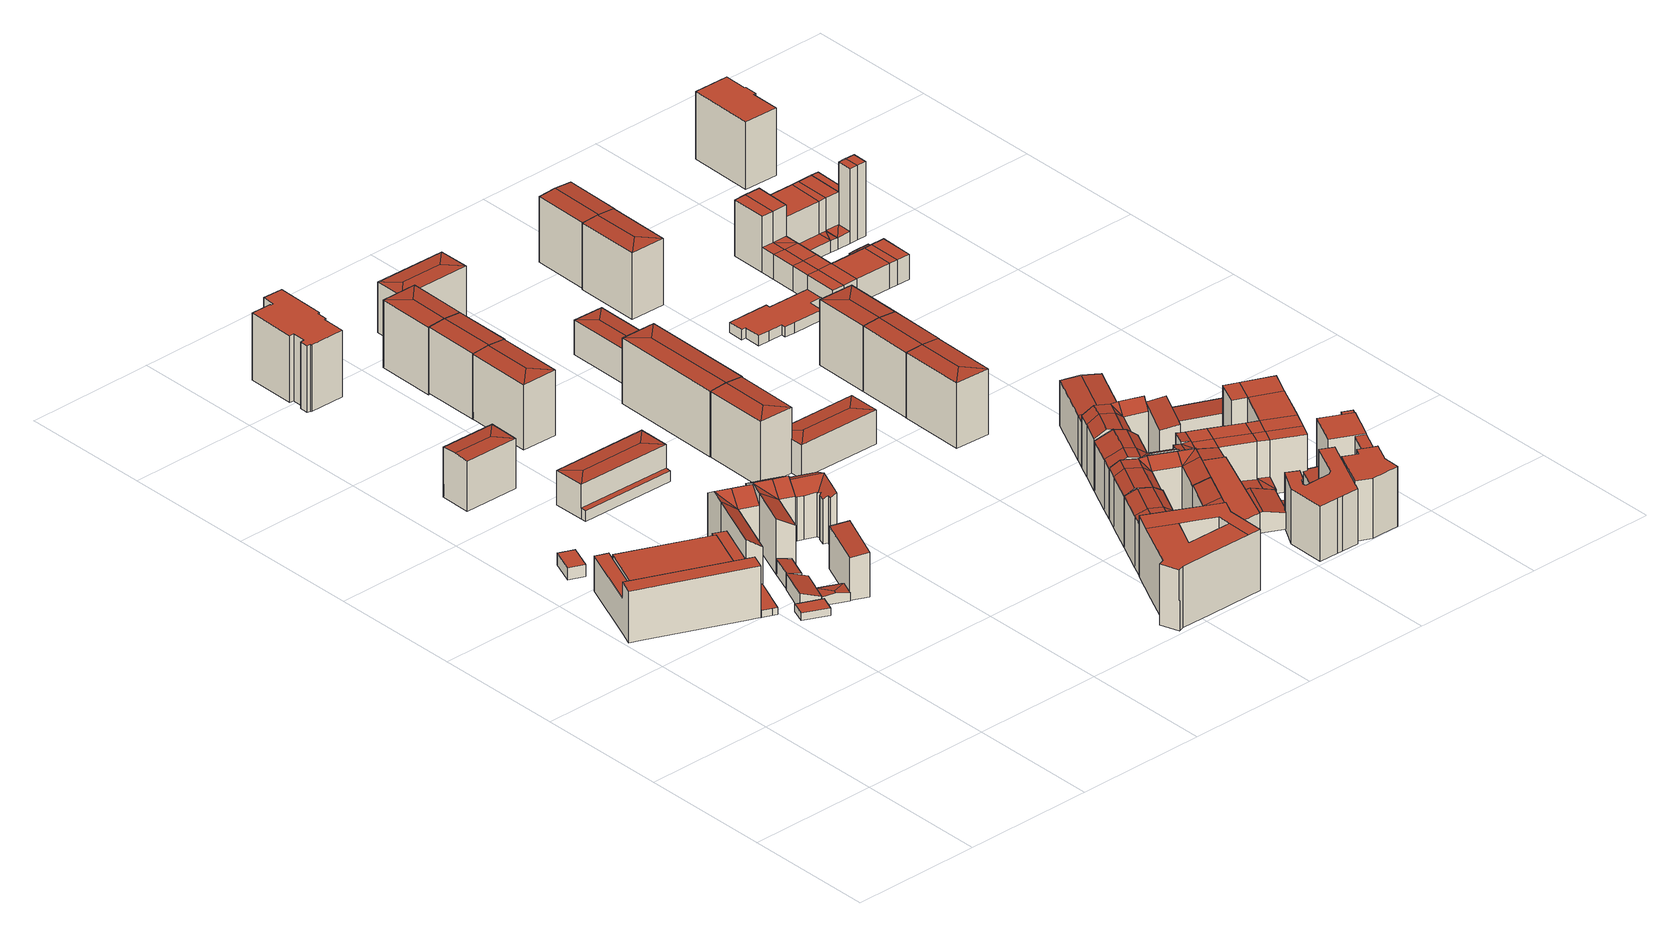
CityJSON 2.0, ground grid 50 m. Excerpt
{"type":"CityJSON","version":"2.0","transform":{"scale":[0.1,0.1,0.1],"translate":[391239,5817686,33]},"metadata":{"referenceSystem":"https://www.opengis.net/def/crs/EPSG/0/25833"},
"CityObjects":{
"building1":{"type":"Building","attributes":{"function":"1744","measuredHeight":4.84},"address":[{"locality":"Berlin","thoroughfareNumber":"13","thoroughfareName":"Neuenburger Str."}],"geometry":[{"type":"MultiSurface","lod":"2","boundaries":[[[0,1,2,3]],[[1,4,5,2]],[[6,0,3,7]],[[4,6,7,5]],[[4,1,0,6]],[[5,7,3,2]]],"semantics":{"surfaces":[{"type":"WallSurface"},{"type":"RoofSurface"},{"type":"GroundSurface"}],"values":[0,0,0,0,1,2]}}]},
"building2":{"type":"Building","attributes":{"function":"1119","roofType":"1000","measuredHeight":20},"address":[{"locality":"Berlin","thoroughfareNumber":"15","thoroughfareName":"Neuenburger Str."}],"geometry":[{"type":"MultiSurface","lod":"2","boundaries":[[[8,9,10,11,12]],[[13,14,15,16,17]],[[18,19,20,21]],[[22,23,24,25]],[[26,27,28,29,30,31,32,33,34,35,36,37]],[[28,17,16,29]],[[8,20,19,9]],[[22,25,38,13,17,28,27,26,39,40]],[[32,12,11,33]],[[29,16,15,30]],[[31,8,12,32]],[[14,13,38,25,24,41,10,9,19,18]],[[24,23,42,43,35,34,33,11,10,41]],[[23,22,40,39,26,37,36,35,43,42]],[[14,18,21,15]],[[30,15,21,20,8,31]]],"semantics":{"surfaces":[{"type":"RoofSurface"},{"type":"GroundSurface"},{"type":"WallSurface"}],"values":[0,0,0,0,1,2,2,2,2,2,2,2,2,2,2,2]}}]},
"building3":{"type":"Building","attributes":{"function":"1721","roofType":"1000","measuredHeight":3.17},"address":[{"locality":"Berlin","thoroughfareNumber":"16","thoroughfareName":"Neuenburger Str."}],"geometry":[{"type":"MultiSurface","lod":"2","boundaries":[[[44,45,46,47]],[[48,49,50,51]],[[52,53,54,55]],[[47,46,49,48]],[[51,50,53,52]],[[55,54,56,57]],[[57,56,45,44]],[[56,54,53,50,49,46,45]],[[48,51,52,55,57,44,47]]],"semantics":{"surfaces":[{"type":"WallSurface"},{"type":"GroundSurface"},{"type":"RoofSurface"}],"values":[0,0,0,0,0,0,0,1,2]}}]},
"building4":{"type":"Building","attributes":{"function":"2364","roofType":"1000","measuredHeight":3.21},"address":[{"locality":"Berlin","thoroughfareNumber":"97","thoroughfareName":"Gitschiner Str."}],"geometry":[{"type":"MultiSurface","lod":"2","boundaries":[[[58,59,60,61]],[[61,60,62,63]],[[63,62,64,65]],[[65,64,66,67]],[[67,66,68,69]],[[69,68,59,58]],[[65,67,69,58,61,63]],[[59,68,66,64,62,60]]],"semantics":{"surfaces":[{"type":"WallSurface"},{"type":"RoofSurface"},{"type":"GroundSurface"}],"values":[0,0,0,0,0,0,1,2]}}]},
"building5":{"type":"Building","attributes":{"function":"1721","measuredHeight":6.6},"address":[{"locality":"Berlin","thoroughfareNumber":"17","thoroughfareName":"Neuenburger Str."}],"geometry":[{"type":"MultiSurface","lod":"2","boundaries":[[[70,71,68,72]],[[73,74,75,76]],[[74,73,70,72]],[[75,74,72,68]],[[73,76,71,70]],[[76,75,68,71]]],"semantics":{"surfaces":[{"type":"GroundSurface"},{"type":"RoofSurface"},{"type":"WallSurface"}],"values":[0,1,2,2,2,2]}}]},
"building6":{"type":"Building","attributes":{"function":"2121","measuredHeight":19.98},"address":[{"locality":"Berlin","thoroughfareNumber":"171","thoroughfareName":"Alte Jakobstr."}],"geometry":[{"type":"MultiSurface","lod":"2","boundaries":[[[77,78,79,80]],[[81,77,80,82]],[[78,83,84,79]],[[83,85,81,82,84]],[[84,82,80,79]],[[86,78,77]],[[85,86,77,81]],[[83,78,86,85]]],"semantics":{"surfaces":[{"type":"WallSurface"},{"type":"GroundSurface"},{"type":"RoofSurface"}],"values":[0,0,0,0,1,2,2,2]}}]},
"building7":{"type":"Building","attributes":{"function":"2365","measuredHeight":4.25},"address":[{"locality":"Berlin","thoroughfareNumber":"17","thoroughfareName":"Neuenburger Str."}],"geometry":[{"type":"MultiSurface","lod":"2","boundaries":[[[87,88,89,90,91]],[[92,87,91,93]],[[89,94,95,90]],[[94,92,93,95]],[[87,92,96,88]],[[96,92,94]],[[88,96,94,89]],[[91,90,95,93]]],"semantics":{"surfaces":[{"type":"WallSurface"},{"type":"RoofSurface"},{"type":"GroundSurface"}],"values":[0,0,0,0,1,1,1,2]}}]},
"building8":{"type":"Building","attributes":{"function":"1411","measuredHeight":6.54},"address":[{"locality":"Berlin","thoroughfareNumber":"17","thoroughfareName":"Neuenburger Str."}],"geometry":[{"type":"MultiSurface","lod":"2","boundaries":[[[97,98,99,100]],[[101,102,97,100]],[[102,103,98,97]],[[103,104,99,98]],[[104,101,100,99]],[[102,101,104,103]]],"semantics":{"surfaces":[{"type":"GroundSurface"},{"type":"WallSurface"},{"type":"RoofSurface"}],"values":[0,1,1,1,1,2]}}]},
"building9":{"type":"Building","attributes":{"function":"2121","measuredHeight":21.69},"address":[{"locality":"Berlin","thoroughfareNumber":"16","thoroughfareName":"Neuenburger Str."}],"geometry":[{"type":"MultiSurface","lod":"2","boundaries":[[[105,106,107,108]],[[109,110,105]],[[105,110,111,112]],[[113,109,108,114]],[[108,109,105]],[[108,107,115,114]],[[115,107,106,116,117]],[[106,105,118,116]],[[110,109,113,119,120]],[[113,114,121,119]],[[111,110,120,53]],[[105,112,122,118]],[[112,111,53,122]],[[114,115,117,121]],[[121,118,120,119]],[[118,122,53,120]],[[118,121,117,116]]],"semantics":{"surfaces":[{"type":"RoofSurface"},{"type":"WallSurface"},{"type":"GroundSurface"}],"values":[0,0,0,0,0,0,1,1,1,1,1,1,1,1,2,2,2]}}]},
"building10":{"type":"Building","attributes":{"function":"1711","measuredHeight":17.54},"address":[{"locality":"Berlin","thoroughfareNumber":"17","thoroughfareName":"Neuenburger Str."}],"geometry":[{"type":"MultiSurface","lod":"2","boundaries":[[[123,124,125,126]],[[127,128,124,123]],[[129,130,126,125]],[[130,127,123,126]],[[128,129,125,124]],[[127,130,129,128]]],"semantics":{"surfaces":[{"type":"GroundSurface"},{"type":"WallSurface"},{"type":"RoofSurface"}],"values":[0,1,1,1,1,2]}}]},
"building11":{"type":"Building","attributes":{"function":"2121","measuredHeight":21.95},"address":[{"locality":"Berlin","thoroughfareNumber":"17","thoroughfareName":"Neuenburger Str."}],"geometry":[{"type":"MultiSurface","lod":"2","boundaries":[[[131,132,133,134]],[[135,136,100,137]],[[132,138,139,133]],[[140,135,137,141]],[[138,142,143,144,139]],[[145,146,131,134,147]],[[136,145,147,100]],[[143,140,141,144]],[[141,137,100,147]],[[141,133,139,144]],[[133,141,147,134]],[[148,146,140]],[[146,145,140]],[[148,142,138,132]],[[131,146,148,132]],[[140,145,136,135]],[[140,143,142,148]]],"semantics":{"surfaces":[{"type":"WallSurface"},{"type":"GroundSurface"},{"type":"RoofSurface"}],"values":[0,0,0,0,0,0,0,0,1,1,1,2,2,2,2,2,2]}}]},
"building12":{"type":"Building","attributes":{"function":"2121","measuredHeight":13.98},"address":[{"locality":"Berlin","thoroughfareNumber":"23","thoroughfareName":"Neuenburger Str."},{"locality":"Berlin","thoroughfareNumber":"23A","thoroughfareName":"Neuenburger Str."}],"geometry":[{"type":"MultiSurface","lod":"2","boundaries":[[[149,150,151,152]],[[153,154,155,156]],[[157,149,158,159]],[[150,160,161,162]],[[154,151,162,155]],[[152,153,156,158]],[[160,157,159,161]],[[162,161,159,158]],[[156,155,162,158]],[[163,160,150]],[[163,164,157,160]],[[150,149,164,163]],[[153,152,151,154]],[[149,157,164]]],"semantics":{"surfaces":[{"type":"WallSurface"},{"type":"GroundSurface"},{"type":"RoofSurface"}],"values":[0,0,0,0,0,0,0,1,1,2,2,2,2,2]}}]},
"building13":{"type":"Building","attributes":{"function":"2121","roofType":"1000","measuredHeight":25.69},"address":[{"locality":"Berlin","thoroughfareNumber":"23","thoroughfareName":"Franz-Künstler-Str."}],"geometry":[{"type":"MultiSurface","lod":"2","boundaries":[[[165,166,167,168,169,170,171,172,173,174,175,176,177,178,179,180,181,182]],[[183,184,185,186,187,188,189,190,191,192,193,194,195,196,197,198,199,200]],[[187,176,175,188]],[[190,173,172,191]],[[195,168,167,196]],[[193,170,169,194]],[[198,165,182,199]],[[197,166,165,198]],[[184,179,178,185]],[[188,175,174,189]],[[200,181,180,183]],[[199,182,181,200]],[[194,169,168,195]],[[186,177,176,187]],[[185,178,177,186]],[[183,180,179,184]],[[196,167,166,197]],[[189,174,173,190]],[[192,171,170,193]],[[191,172,171,192]]],"semantics":{"surfaces":[{"type":"GroundSurface"},{"type":"RoofSurface"},{"type":"WallSurface"}],"values":[0,1,2,2,2,2,2,2,2,2,2,2,2,2,2,2,2,2,2,2]}}]},
"building14":{"type":"Building","attributes":{"roofType":"3100","measuredHeight":20.19},"address":[{"country":"Germany","locality":"Berlin"}],"geometry":[{"type":"Solid","lod":"2","boundaries":[[[[201,202,203,204]],[[205,206,207,208,209,210,211,212,213,214]],[[215,216,217,218,219,220,221,222,223,224,225,226,204,203,227,228,229,230,231,232,233,234]],[[214,213,220,219]],[[201,235,236,209,208,237,238,239,240,202]],[[216,215,234,233,241,237,208,207,206,217]],[[242,243,230,229]],[[202,240,227,203]],[[237,241,244,245,243,242,239,238]],[[212,211,222,221]],[[223,222,211,210,209,236,225,224]],[[213,212,221,220]],[[244,241,233,232,231,230,243,245]],[[239,242,229,228,227,240]],[[205,214,219,218]],[[206,205,218,217]],[[225,236,235,201,204,226]]]],"semantics":{"surfaces":[{"type":"WallSurface"},{"type":"RoofSurface"},{"type":"GroundSurface"}],"values":[[0,1,2,0,1,0,0,0,1,0,0,0,0,0,0,0,0]]}}]},
"building15":{"type":"Building","attributes":{"function":"2121","measuredHeight":26.25},"address":[{"locality":"Berlin","thoroughfareNumber":"21","thoroughfareName":"Franz-Künstler-Str."}],"geometry":[{"type":"MultiSurface","lod":"2","boundaries":[[[246,247,248,249]],[[249,248,250,251]],[[248,247,250]],[[252,253,254,255]],[[246,249,251,253,252]],[[247,246,252,255]],[[250,247,255,254]],[[251,250,254,253]]],"semantics":{"surfaces":[{"type":"RoofSurface"},{"type":"GroundSurface"},{"type":"WallSurface"}],"values":[0,0,0,1,2,2,2,2]}}]},
"building16":{"type":"Building","attributes":{"function":"2121","measuredHeight":27.07},"address":[{"locality":"Berlin","thoroughfareNumber":"19","thoroughfareName":"Franz-Künstler-Str."}],"geometry":[{"type":"MultiSurface","lod":"2","boundaries":[[[256,257,258,259,260]],[[261,256,260,262]],[[263,264,261,262,265]],[[258,263,265,259]],[[265,262,260,259]],[[263,258,257,264]],[[264,257,256,261]]],"semantics":{"surfaces":[{"type":"WallSurface"},{"type":"GroundSurface"},{"type":"RoofSurface"}],"values":[0,0,0,0,1,2,2]}}]},
"building17":{"type":"Building","attributes":{"function":"2121","measuredHeight":27.33},"address":[{"locality":"Berlin","thoroughfareNumber":"17","thoroughfareName":"Franz-Künstler-Str."}],"geometry":[{"type":"MultiSurface","lod":"2","boundaries":[[[266,267,268,269]],[[270,271,272,273]],[[261,274,271,270]],[[271,274,272]],[[272,274,269,268]],[[273,272,268,267]],[[261,270,273,267,266]],[[274,261,266,269]]],"semantics":{"surfaces":[{"type":"GroundSurface"},{"type":"RoofSurface"},{"type":"WallSurface"}],"values":[0,1,1,1,2,2,2,2]}}]},
"building18":{"type":"Building","attributes":{"function":"2121","measuredHeight":25.86},"address":[{"locality":"Berlin","thoroughfareNumber":"22","thoroughfareName":"Neuenburger Str."}],"geometry":[{"type":"MultiSurface","lod":"2","boundaries":[[[275,276,277,278]],[[277,276,279]],[[278,277,279,280]],[[276,275,281,282]],[[275,278,280,283,281]],[[279,276,282,284]],[[280,279,284,283]],[[281,283,284,282]]],"semantics":{"surfaces":[{"type":"RoofSurface"},{"type":"WallSurface"},{"type":"GroundSurface"}],"values":[0,0,0,1,1,1,1,2]}}]},
"building19":{"type":"Building","attributes":{"function":"1231","roofType":"1000","measuredHeight":23.68},"address":[{"locality":"Berlin","thoroughfareNumber":"96","thoroughfareName":"Gitschiner Str."},{"locality":"Berlin","thoroughfareNumber":"95","thoroughfareName":"Gitschiner Str."},{"locality":"Berlin","thoroughfareNumber":"1","thoroughfareName":"Alexandrinenstr."}],"geometry":[{"type":"MultiSurface","lod":"2","boundaries":[[[285,286,287,288,289,290,291,292,293,294,295,296,297]],[[285,298,299,295,294,300,301,302,303,304,305,306,286]],[[307,308,309,310,311,312,313,314,315,316,317,318,319,320,321,322,323,324,325]],[[307,326,322,321,327,328,329,330,331,311,310,309,308]],[[322,285,297,323]],[[302,301,300,294,293,313,312,311,331]],[[316,290,289,317]],[[329,304,303,330]],[[297,296,295,325,324,323]],[[316,315,314,313,293,292,291,290]],[[289,288,287,320,319,318,317]],[[325,295,299,307]],[[330,303,302,331]],[[328,327,321,320,287,286,306,305]],[[328,305,304,329]],[[299,298,285,322,326,307]]],"semantics":{"surfaces":[{"type":"RoofSurface"},{"type":"GroundSurface"},{"type":"WallSurface"}],"values":[0,0,1,1,2,2,2,2,2,2,2,2,2,2,2,2]}}]},
"building20":{"type":"Building","attributes":{"function":"2121","measuredHeight":26.27},"address":[{"locality":"Berlin","thoroughfareNumber":"22A","thoroughfareName":"Neuenburger Str."},{"locality":"Berlin","thoroughfareNumber":"22B","thoroughfareName":"Neuenburger Str."}],"geometry":[{"type":"MultiSurface","lod":"2","boundaries":[[[332,333,334,335]],[[333,336,337,334]],[[338,332,335,339]],[[336,340,338,339,337]],[[336,333,341,340]],[[340,341,332,338]],[[341,333,332]],[[337,339,335,334]]],"semantics":{"surfaces":[{"type":"WallSurface"},{"type":"RoofSurface"},{"type":"GroundSurface"}],"values":[0,0,0,0,1,1,1,2]}}]},
"building21":{"type":"Building","attributes":{"function":"2121","measuredHeight":20.98},"address":[{"locality":"Berlin","thoroughfareNumber":"15A","thoroughfareName":"Franz-Künstler-Str."}],"geometry":[{"type":"MultiSurface","lod":"2","boundaries":[[[342,343,344,345]],[[346,347,342,345]],[[347,348,343,342]],[[349,346,345,344]],[[348,349,344,343]],[[346,349,350]],[[347,346,350,351]],[[351,350,349,348]],[[351,348,347]]],"semantics":{"surfaces":[{"type":"GroundSurface"},{"type":"WallSurface"},{"type":"RoofSurface"}],"values":[0,1,1,1,1,2,2,2,2]}}]},
"building22":{"type":"Building","attributes":{"function":"2121","measuredHeight":13.85},"address":[{"locality":"Berlin","thoroughfareNumber":"21","thoroughfareName":"Neuenburger Str."},{"locality":"Berlin","thoroughfareNumber":"21A","thoroughfareName":"Neuenburger Str."}],"geometry":[{"type":"MultiSurface","lod":"2","boundaries":[[[352,353,354,355]],[[356,357,358]],[[359,360,361]],[[361,356,358,359]],[[359,358,357,360]],[[361,360,353,352]],[[360,357,354,353]],[[356,361,352,355]],[[357,356,355,354]]],"semantics":{"surfaces":[{"type":"GroundSurface"},{"type":"RoofSurface"},{"type":"WallSurface"}],"values":[0,1,1,1,1,2,2,2,2]}}]},
"building23":{"type":"Building","attributes":{"function":"1231","measuredHeight":22.52},"address":[{"locality":"Berlin","thoroughfareNumber":"1A","thoroughfareName":"Alexandrinenstr."}],"geometry":[{"type":"MultiSurface","lod":"2","boundaries":[[[362,363,364,365]],[[366,367,368,369]],[[367,370,371,368]],[[372,373,374,375]],[[376,377,378,379,380,381]],[[379,372,375,380]],[[373,382,383,362,365,374]],[[370,384,385,371]],[[386,376,381,387]],[[363,366,369,364]],[[384,388,389,385]],[[388,386,387,389]],[[364,375,374,365]],[[369,368,371,385]],[[389,387,369,385]],[[364,369,387,381]],[[375,364,381,380]],[[363,362,383,390]],[[384,366,388]],[[390,383,382,391]],[[366,384,370,367]],[[388,366,386]],[[377,376,363]],[[390,377,363]],[[391,382,373,372]],[[391,378,377,390]],[[372,379,378,391]],[[363,376,386,366]]],"semantics":{"surfaces":[{"type":"WallSurface"},{"type":"GroundSurface"},{"type":"RoofSurface"}],"values":[0,0,0,0,0,0,0,0,0,0,0,0,1,1,1,1,1,2,2,2,2,2,2,2,2,2,2,2]}}]},
"building24":{"type":"Building","attributes":{"function":"2121","measuredHeight":14.6},"address":[{"locality":"Berlin","thoroughfareNumber":"22C","thoroughfareName":"Neuenburger Str."},{"locality":"Berlin","thoroughfareNumber":"22D","thoroughfareName":"Neuenburger Str."}],"geometry":[{"type":"MultiSurface","lod":"2","boundaries":[[[392,393,394,395]],[[396,392,395,397]],[[398,396,397,399]],[[393,398,399,394]],[[396,398,400]],[[401,400,398,393]],[[392,396,400,401]],[[401,393,392]],[[395,394,399,397]]],"semantics":{"surfaces":[{"type":"WallSurface"},{"type":"RoofSurface"},{"type":"GroundSurface"}],"values":[0,0,0,0,1,1,1,1,2]}}]},
"building25":{"type":"Building","attributes":{"function":"1231","measuredHeight":22.51},"address":[{"locality":"Berlin","thoroughfareNumber":"1B","thoroughfareName":"Alexandrinenstr."}],"geometry":[{"type":"MultiSurface","lod":"2","boundaries":[[[402,403,404,405]],[[403,406,407,404]],[[408,402,405,409]],[[410,411,412,368]],[[406,413,371,407]],[[411,414,415,412]],[[416,417,418,408,409,419]],[[420,416,419,421]],[[422,423,424,425,374,426]],[[425,420,421,374]],[[413,410,368,371]],[[414,422,426,415]],[[403,411,406]],[[418,417,427,428]],[[408,418,414]],[[423,428,427,424]],[[424,427,420,425]],[[411,402,408,414]],[[418,428,414]],[[422,414,428,423]],[[410,413,406,411]],[[402,411,403]],[[417,416,420,427]],[[426,374,421,415]],[[412,415,409,405]],[[368,412,407,371]],[[404,407,412,405]],[[409,415,421,419]]],"semantics":{"surfaces":[{"type":"WallSurface"},{"type":"RoofSurface"},{"type":"GroundSurface"}],"values":[0,0,0,0,0,0,0,0,0,0,0,0,1,1,1,1,1,1,1,1,1,1,1,2,2,2,2,2]}}]},
"building26":{"type":"Building","attributes":{"function":"1231","measuredHeight":23.02},"address":[{"locality":"Berlin","thoroughfareNumber":"3","thoroughfareName":"Alexandrinenstr."},{"locality":"Berlin","thoroughfareNumber":"2","thoroughfareName":"Alexandrinenstr."}],"geometry":[{"type":"MultiSurface","lod":"2","boundaries":[[[429,430,431,432,433,434]],[[435,429,434,436]],[[437,438,439,440,441,442]],[[440,435,436,441]],[[432,443,444,433]],[[443,445,446,444]],[[447,437,442,448]],[[445,447,448,446]],[[444,436,434,433]],[[436,444,442,441]],[[444,446,448,442]],[[443,437,447,445]],[[438,437,443]],[[449,430,429,435]],[[449,439,438,450]],[[435,440,439,449]],[[443,432,431,450]],[[450,438,443]],[[450,431,430,449]]],"semantics":{"surfaces":[{"type":"WallSurface"},{"type":"GroundSurface"},{"type":"RoofSurface"}],"values":[0,0,0,0,0,0,0,0,1,1,1,2,2,2,2,2,2,2,2]}}]},
"building27":{"type":"Building","attributes":{"function":"2121","measuredHeight":26.8},"address":[{"locality":"Berlin","thoroughfareNumber":"124","thoroughfareName":"Alexandrinenstr."}],"geometry":[{"type":"MultiSurface","lod":"2","boundaries":[[[451,452,453,454]],[[455,456,457]],[[458,455,457,459]],[[460,456,455,458]],[[456,460,451,454]],[[457,456,454,453]],[[459,457,453,452]],[[460,458,459,452,451]]],"semantics":{"surfaces":[{"type":"GroundSurface"},{"type":"RoofSurface"},{"type":"WallSurface"}],"values":[0,1,1,1,2,2,2,2]}}]},
"building28":{"type":"Building","attributes":{"function":"1721","measuredHeight":8.52},"address":[{"locality":"Berlin","thoroughfareNumber":"2","thoroughfareName":"Alexandrinenstr."}],"geometry":[{"type":"MultiSurface","lod":"2","boundaries":[[[461,462,463,464]],[[465,466,462,461]],[[465,461,464,467,468]],[[466,465,468,469]],[[463,462,466,469,470]],[[464,463,470,467]],[[468,467,470,469]]],"semantics":{"surfaces":[{"type":"RoofSurface"},{"type":"WallSurface"},{"type":"GroundSurface"}],"values":[0,0,1,1,1,1,2]}}]},
"building29":{"type":"Building","attributes":{"function":"1231","measuredHeight":23.22},"address":[{"locality":"Berlin","thoroughfareNumber":"4","thoroughfareName":"Alexandrinenstr."}],"geometry":[{"type":"MultiSurface","lod":"2","boundaries":[[[471,472,473,474]],[[475,434,473,472]],[[476,472,471,477]],[[478,479,480,481]],[[482,483,484,485]],[[486,481,480,487]],[[488,478,481,489]],[[484,488,485]],[[490,489,481,486]],[[491,485,489,490]],[[488,489,485]],[[480,479,474,473]],[[484,483,477,471]],[[485,491,475,472]],[[487,480,473,434]],[[491,490,486,487,434,475]],[[482,485,472,476]],[[483,482,476,477]],[[479,478,488,484,471,474]]],"semantics":{"surfaces":[{"type":"GroundSurface"},{"type":"RoofSurface"},{"type":"WallSurface"}],"values":[0,0,0,1,1,1,1,1,1,1,1,2,2,2,2,2,2,2,2]}}]},
"building30":{"type":"Building","attributes":{"function":"2121","measuredHeight":26.98},"address":[{"locality":"Berlin","thoroughfareNumber":"123","thoroughfareName":"Alexandrinenstr."}],"geometry":[{"type":"MultiSurface","lod":"2","boundaries":[[[492,493,494,495]],[[496,497,493,492]],[[498,499,500,501]],[[497,496,498,501]],[[496,492,495,499,498]],[[495,494,500,499]],[[494,493,497,501,500]]],"semantics":{"surfaces":[{"type":"RoofSurface"},{"type":"GroundSurface"},{"type":"WallSurface"}],"values":[0,0,1,2,2,2,2]}}]},
"building31":{"type":"Building","attributes":{"function":"1231","roofType":"1000","measuredHeight":21.32},"address":[{"locality":"Berlin","thoroughfareNumber":"93","thoroughfareName":"Gitschiner Str."}],"geometry":[{"type":"MultiSurface","lod":"2","boundaries":[[[502,503,504,505,506,507,508,509,510,511,512,513,514,515,516,517,518,519,520]],[[521,522,523,524,525,526,527,528,529,530,531,532,533,534,535,536,537,538,539]],[[536,503,502,537]],[[537,502,520,538]],[[526,513,512,527]],[[523,516,515,524]],[[538,520,519,539]],[[533,506,505,534]],[[531,508,507,532]],[[532,507,506,533]],[[527,512,511,528]],[[521,518,517,522]],[[522,517,516,523]],[[525,514,513,526]],[[539,519,518,521]],[[534,505,504,535]],[[529,510,509,530]],[[528,511,510,529]],[[524,515,514,525]],[[535,504,503,536]],[[530,509,508,531]]],"semantics":{"surfaces":[{"type":"GroundSurface"},{"type":"RoofSurface"},{"type":"WallSurface"}],"values":[0,1,2,2,2,2,2,2,2,2,2,2,2,2,2,2,2,2,2,2,2]}}]},
"building32":{"type":"Building","attributes":{"function":"1411","measuredHeight":4.62},"address":[{"locality":"Berlin","thoroughfareNumber":"93","thoroughfareName":"Gitschiner Str."}],"geometry":[{"type":"MultiSurface","lod":"2","boundaries":[[[540,541,542,543]],[[544,545,546,547]],[[544,547,541,540]],[[547,546,542,541]],[[546,545,543,542]],[[545,544,540,543]]],"semantics":{"surfaces":[{"type":"GroundSurface"},{"type":"RoofSurface"},{"type":"WallSurface"}],"values":[0,1,2,2,2,2]}}]},
"building33":{"type":"Building","attributes":{"function":"1711","roofType":"1130","measuredHeight":22.02},"address":[{"locality":"Berlin","thoroughfareNumber":"2","thoroughfareName":"Alexandrinenstr."}],"geometry":[{"type":"MultiSurface","lod":"2","boundaries":[[[548,549,550,551]],[[552,553,549,548]],[[554,555,556,557]],[[550,554,557,558]],[[559,560,561,562]],[[563,564,560,559]],[[565,566,567,555]],[[549,568,554,550]],[[562,561,566,565]],[[569,562,565,568]],[[568,565,555,554]],[[553,569,568,549]],[[570,563,559,571]],[[572,573,574,575]],[[576,552,548,573]],[[551,574,573,548]],[[550,558,577,551]],[[558,578,579,577]],[[580,581,582,583]],[[584,585,586]],[[587,588,589,590]],[[591,592,586,585]],[[588,593,594,589]],[[582,585,584]],[[595,596,597,598]],[[599,600,587,601]],[[602,603,604,605]],[[606,607,593,588]],[[598,597,608,609]],[[601,587,590,610]],[[611,584,612,613]],[[614,615,611,616]],[[583,614,616,617]],[[616,611,618,607]],[[607,618,619,593]],[[620,621,622]],[[622,621,623]],[[617,616,607,606]],[[593,619,624,594]],[[584,611,615]],[[582,584,615,614]],[[619,618,622,623]],[[606,588,562,569]],[[586,592,575,574]],[[624,619,555,567]],[[584,586,574,551]],[[617,606,569,553]],[[605,604,579,578]],[[582,614,583]],[[581,585,582]],[[580,583,552,576]],[[594,624,567,566]],[[581,580,576,573]],[[611,613,596,595]],[[603,602,613,612]],[[602,605,578,558]],[[621,620,557,556]],[[604,603,577,579]],[[599,601,563,570]],[[610,590,560,564]],[[588,587,559,562]],[[623,621,556,555]],[[589,594,566,561]],[[618,611,625,609]],[[590,589,561,560]],[[587,600,571,559]],[[600,599,570,571]],[[592,591,572,575]],[[625,595,598]],[[612,584,551,577]],[[608,597,596,558,557]],[[601,610,564,563]],[[620,622,609,608]],[[591,585,573,572]],[[583,617,553,552]]],"semantics":{"surfaces":[{"type":"GroundSurface"},{"type":"RoofSurface"},{"type":"WallSurface"}],"values":[0,0,0,0,0,0,0,0,0,0,0,0,0,0,0,0,0,0,1,1,1,1,1,1,1,1,1,1,1,1,1,1,1,1,1,1,1,1,1,2,2,2,2,2,2,2,2,2,2,2,2,2,2,2,2,2,2,2,2,2,2,2,2,2,2,2,2,2,2,2,2,2,2,2,2]}}]},
"building34":{"type":"Building","attributes":{"function":"2121","measuredHeight":26.27},"address":[{"locality":"Berlin","thoroughfareNumber":"13","thoroughfareName":"Franz-Künstler-Str."}],"geometry":[{"type":"MultiSurface","lod":"2","boundaries":[[[626,627,628,629]],[[630,631,627,626]],[[627,631,628]],[[631,630,632,633]],[[629,628,634,635]],[[630,626,629,635,632]],[[628,631,633,634]],[[632,635,634,633]]],"semantics":{"surfaces":[{"type":"RoofSurface"},{"type":"WallSurface"},{"type":"GroundSurface"}],"values":[0,0,0,1,1,1,1,2]}}]},
"building35":{"type":"Building","attributes":{"function":"2121","measuredHeight":26.29},"address":[{"locality":"Berlin","thoroughfareNumber":"122","thoroughfareName":"Alexandrinenstr."}],"geometry":[{"type":"MultiSurface","lod":"2","boundaries":[[[636,637,638,639]],[[496,636,639,498]],[[637,640,641,638]],[[640,642,496,498,641]],[[643,637,636]],[[642,643,636,496]],[[640,637,643,642]],[[641,498,639,638]]],"semantics":{"surfaces":[{"type":"WallSurface"},{"type":"RoofSurface"},{"type":"GroundSurface"}],"values":[0,0,0,0,1,1,1,2]}}]},
"building36":{"type":"Building","attributes":{"function":"1711","measuredHeight":21.03},"address":[{"locality":"Berlin","thoroughfareNumber":"4","thoroughfareName":"Alexandrinenstr."}],"geometry":[{"type":"MultiSurface","lod":"2","boundaries":[[[644,645,646,647]],[[645,644,648,649]],[[644,647,650,648]],[[647,646,651,650]],[[646,645,649,651]],[[648,650,651,649]]],"semantics":{"surfaces":[{"type":"RoofSurface"},{"type":"WallSurface"},{"type":"GroundSurface"}],"values":[0,1,1,1,1,2]}}]},
"building37":{"type":"Building","attributes":{"function":"1122","measuredHeight":18.34},"address":[{"locality":"Berlin","thoroughfareNumber":"5","thoroughfareName":"Alexandrinenstr."}],"geometry":[{"type":"MultiSurface","lod":"2","boundaries":[[[652,653,654,655,656]],[[657,658,659,660]],[[661,662,663,664]],[[665,666,667,668,663]],[[667,669,670,668]],[[669,652,656,670]],[[654,671,660,655]],[[658,661,664,659]],[[671,665,662,657]],[[670,660,663,668]],[[656,655,660,670]],[[660,659,664,663]],[[652,669,672,653]],[[669,667,666,672]],[[653,672,671,654]],[[672,666,665,671]],[[657,662,661,658]]],"semantics":{"surfaces":[{"type":"WallSurface"},{"type":"GroundSurface"},{"type":"RoofSurface"}],"values":[0,0,0,0,0,0,0,0,0,1,1,1,2,2,2,2,2]}}]},
"building38":{"type":"Building","attributes":{"function":"2121","measuredHeight":26.37},"address":[{"locality":"Berlin","thoroughfareNumber":"11","thoroughfareName":"Franz-Künstler-Str."}],"geometry":[{"type":"MultiSurface","lod":"2","boundaries":[[[673,674,675,676,677]],[[675,678,679,676]],[[678,680,681,682,679]],[[681,673,677,682]],[[677,676,679,682]],[[674,680,678,675]],[[673,681,680,674]]],"semantics":{"surfaces":[{"type":"WallSurface"},{"type":"GroundSurface"},{"type":"RoofSurface"}],"values":[0,0,0,0,1,2,2]}}]},
"building39":{"type":"Building","attributes":{"function":"1139","roofType":"1000","measuredHeight":4.2},"address":[{"locality":"Berlin","thoroughfareNumber":"118","thoroughfareName":"Alexandrinenstr."}],"geometry":[{"type":"MultiSurface","lod":"2","boundaries":[[[683,684,685,686,687,688,689,690,691,692,693,694,695,696,697]],[[685,698,699,686]],[[695,700,701,696]],[[684,702,698,685]],[[697,703,704,683]],[[692,705,706,693]],[[693,706,707,694]],[[694,707,700,695]],[[688,708,709,689]],[[687,710,708,688]],[[686,699,710,687]],[[696,701,703,697]],[[683,704,702,684]],[[689,709,711,690]],[[690,711,712,691]],[[691,712,705,692]],[[700,707,706,705,712,711,709,708,710,699,698,702,704,703,701]]],"semantics":{"surfaces":[{"type":"RoofSurface"},{"type":"WallSurface"},{"type":"GroundSurface"}],"values":[0,1,1,1,1,1,1,1,1,1,1,1,1,1,1,1,2]}}]},
"building40":{"type":"Building","attributes":{"function":"1721","measuredHeight":7.79},"address":[{"locality":"Berlin","thoroughfareNumber":"93","thoroughfareName":"Gitschiner Str."}],"geometry":[{"type":"MultiSurface","lod":"2","boundaries":[[[713,714,715,716]],[[714,717,718,715]],[[719,713,716,720]],[[717,719,720,718]],[[720,716,715,718]],[[719,717,714,713]]],"semantics":{"surfaces":[{"type":"WallSurface"},{"type":"GroundSurface"},{"type":"RoofSurface"}],"values":[0,0,0,0,1,2]}}]},
"building41":{"type":"Building","attributes":{"function":"1231","roofType":"1000","measuredHeight":23.28},"address":[{"locality":"Berlin","thoroughfareNumber":"92","thoroughfareName":"Gitschiner Str."}],"geometry":[{"type":"MultiSurface","lod":"2","boundaries":[[[721,722,723,724]],[[725,726,727,728]],[[729,730,731,732]],[[733,734,735,736,737,738,739,740,741,742,743]],[[744,745,746,747,748,749,750,751,752,753,754,755,756,757,758,759,760]],[[754,761,724,723,728,727,755]],[[755,727,726,756]],[[745,762,735,734,746]],[[748,743,742,749]],[[753,763,721,724,761,754]],[[732,731,752,751]],[[725,728,723,722,730,729,739,738,737,759,758,757]],[[749,742,741,764,750]],[[759,737,736,765,760]],[[744,760,765,736,735,762,745]],[[756,726,725,757]],[[740,739,729,732,751,750,764,741]],[[734,733,743,748,747,746]],[[752,731,730,722,721,763,753]]],"semantics":{"surfaces":[{"type":"RoofSurface"},{"type":"GroundSurface"},{"type":"WallSurface"}],"values":[0,0,0,0,1,2,2,2,2,2,2,2,2,2,2,2,2,2,2]}}]},
"building42":{"type":"Building","attributes":{"function":"1744","roofType":"1000","measuredHeight":2.88},"address":[{"locality":"Berlin","thoroughfareNumber":"2","thoroughfareName":"Alexandrinenstr."}],"geometry":[{"type":"MultiSurface","lod":"2","boundaries":[[[766,767,768,769,770]],[[766,771,772,767]],[[767,772,773,768]],[[770,774,771,766]],[[768,773,775,769]],[[769,775,774,770]],[[773,772,771,774,775]]],"semantics":{"surfaces":[{"type":"RoofSurface"},{"type":"WallSurface"},{"type":"GroundSurface"}],"values":[0,1,1,1,1,1,2]}}]},
"building43":{"type":"Building","attributes":{"function":"1744","roofType":"1000","measuredHeight":4.1},"address":[{"locality":"Berlin","thoroughfareNumber":"2","thoroughfareName":"Alexandrinenstr."}],"geometry":[{"type":"MultiSurface","lod":"2","boundaries":[[[776,777,778,779]],[[779,778,780,781]],[[782,783,777,776]],[[781,780,784,785]],[[785,784,786,787]],[[787,786,783,782]],[[784,780,778,777,783,786]],[[776,779,781,785,787,782]]],"semantics":{"surfaces":[{"type":"WallSurface"},{"type":"GroundSurface"},{"type":"RoofSurface"}],"values":[0,0,0,0,0,0,1,2]}}]},
"building44":{"type":"Building","attributes":{"function":"1721","measuredHeight":12.71},"address":[{"locality":"Berlin","thoroughfareNumber":"5","thoroughfareName":"Alexandrinenstr."}],"geometry":[{"type":"MultiSurface","lod":"2","boundaries":[[[788,789,790,791]],[[792,793,788,791]],[[794,795,790,789]],[[795,792,791,790]],[[793,794,789,788]],[[793,792,795,794]]],"semantics":{"surfaces":[{"type":"GroundSurface"},{"type":"WallSurface"},{"type":"RoofSurface"}],"values":[0,1,1,1,1,2]}}]},
"building45":{"type":"Building","attributes":{"function":"1139","roofType":"1130","measuredHeight":29.08},"address":[{"locality":"Berlin","thoroughfareNumber":"121","thoroughfareName":"Alexandrinenstr."},{"locality":"Berlin","thoroughfareNumber":"120","thoroughfareName":"Alexandrinenstr."},{"locality":"Berlin","thoroughfareNumber":"119","thoroughfareName":"Alexandrinenstr."},{"locality":"Berlin","thoroughfareNumber":"118","thoroughfareName":"Alexandrinenstr."}],"geometry":[{"type":"MultiSurface","lod":"2","boundaries":[[[796,797,798]],[[799,800,801,802]],[[803,804,805,806]],[[798,807,808,809]],[[810,811,812,813]],[[814,815,816,817]],[[818,819,820,821]],[[822,823,824,825]],[[826,827,828,829]],[[830,831,832,833]],[[823,834,835,836]],[[837,838,839,840]],[[841,842,843,844]],[[845,846,847,848]],[[833,797,849]],[[834,837,850,851]],[[852,841,844,853]],[[846,854,829,847]],[[836,855,818,821,824]],[[856,857,858,859]],[[807,860,861,862]],[[804,850,863,805]],[[864,865,815,866]],[[865,867,868,816]],[[819,798,809,820]],[[840,826,854,863]],[[869,870,871,872]],[[873,803,874,875]],[[800,869,872,801]],[[876,877,878,879]],[[874,806,845]],[[877,852,853,878]],[[880,845,848,871]],[[831,881,882,883]],[[832,883,807]],[[851,830,849,835]],[[884,876,879,885]],[[842,886,887,843]],[[888,799,802,889]],[[890,891,892,893]],[[894,814,817,895]],[[896,864,866,856]],[[811,884,885,812]],[[862,897,898,808]],[[899,822,825,887]],[[838,899,886,839]],[[900,888,901,873]],[[902,903,904,905]],[[906,901,889,904]],[[827,907,908,828]],[[870,900,875,880]],[[909,881,873]],[[897,890,893,898]],[[891,902,905,892]],[[910,890,861]],[[907,896,859,908]],[[857,894,895,858]],[[860,902,861]],[[909,906,903,882]],[[867,810,813,868]],[[824,911,887,825]],[[844,912,913,853]],[[859,914,813,812]],[[914,816,868,813]],[[913,908,885,879]],[[898,893,915,808]],[[829,916,911,917]],[[911,916,843,887]],[[895,817,816,914]],[[917,918,847,829]],[[853,913,879,878]],[[919,920,809,808]],[[908,859,812,885]],[[802,801,872,889]],[[820,921,824,821]],[[904,922,915,905]],[[889,923,922,904]],[[922,919,808,915]],[[923,871,848,924]],[[889,872,871,923]],[[829,828,912,916]],[[912,828,908,913]],[[921,820,809,920]],[[921,917,911,824]],[[915,893,892,905]],[[922,923,924,919]],[[924,848,847,918]],[[920,918,917,921]],[[919,924,918,920]],[[916,912,844,843]],[[858,895,914,859]],[[841,852,925,926]],[[875,845,880]],[[852,877,876,925]],[[882,860,807,883]],[[910,891,890]],[[807,798,832]],[[888,900,870,869]],[[861,902,910]],[[897,862,861,890]],[[832,798,833]],[[925,876,884,907]],[[834,823,838,837]],[[855,836,835]],[[826,839,927]],[[831,830,804,803]],[[901,906,909,873]],[[857,856,866,894]],[[927,842,841,926]],[[926,925,907,827]],[[881,831,803,873]],[[928,796,798,819]],[[840,839,826]],[[907,884,811,896]],[[826,927,926,827]],[[806,846,845]],[[863,854,846,805]],[[928,855,835]],[[823,822,899,838]],[[874,845,875]],[[805,846,806]],[[835,849,796,928]],[[902,860,903]],[[830,851,850,804]],[[799,888,869,800]],[[896,811,810,864]],[[903,860,882]],[[818,855,928,819]],[[910,902,891]],[[839,886,842,927]],[[864,810,867,865]],[[894,866,815,814]]],"semantics":{"surfaces":[{"type":"WallSurface"},{"type":"GroundSurface"},{"type":"RoofSurface"}],"values":[0,0,0,0,0,0,0,0,0,0,0,0,0,0,0,0,0,0,0,0,0,0,0,0,0,0,0,0,0,0,0,0,0,0,0,0,0,0,0,0,0,0,0,0,0,0,0,0,0,0,0,0,0,0,0,0,0,0,0,0,1,1,1,1,1,1,1,1,1,1,1,1,1,1,1,1,1,1,1,1,1,1,1,1,1,1,1,1,1,1,1,2,2,2,2,2,2,2,2,2,2,2,2,2,2,2,2,2,2,2,2,2,2,2,2,2,2,2,2,2,2,2,2,2,2,2,2,2,2,2,2,2]}}]},
"building46":{"type":"Building","attributes":{"function":"1221","roofType":"1000","measuredHeight":25.91},"address":[{"locality":"Berlin","thoroughfareNumber":"117","thoroughfareName":"Alexandrinenstr."}],"geometry":[{"type":"MultiSurface","lod":"2","boundaries":[[[929,930,931,932,933,934,935,936,937]],[[930,938,939,931]],[[929,940,938,930]],[[931,939,941,932]],[[933,942,943,934]],[[932,941,942,933]],[[934,943,944,935]],[[937,945,940,929]],[[935,944,946,936]],[[936,946,945,937]],[[944,943,942,941,939,938,940,945,946]]],"semantics":{"surfaces":[{"type":"RoofSurface"},{"type":"WallSurface"},{"type":"GroundSurface"}],"values":[0,1,1,1,1,1,1,1,1,1,2]}}]}
},
"vertices":[
[212,1652,65],[175,1560,65],[175,1560,18],[212,1652,18],[118,1585,64],[118,1585,18],[155,1677,64],[155,1677,18],
[502,1286,150],[409,1067,150],[455,1047,150],[563,1301,150],[517,1321,150],[32,1227,150],[78,1207,150],[171,1426,150],[187,1462,150],[140,1481,150],[78,1207,168],[409,1067,168],[502,1286,168],[171,1426,168],[9,1172,214],[432,992,214],[455,1047,214],[32,1227,214],[9,1172,14],[32,1227,14],[140,1481,14],[187,1462,14],[171,1426,14],[502,1286,14],[517,1321,14],[563,1301,14],[455,1047,14],[432,992,14],[385,1012,14],[55,1152,14],[32,1227,168],[9,1172,150],[9,1172,168],[455,1047,168],[432,992,168],[432,992,150],
[434,991,42],[434,991,14],[468,977,14],[468,977,42],[485,969,42],[485,969,14],[546,1109,14],[546,1109,42],[492,1132,42],[492,1132,14],[456,1049,14],[456,1049,42],[440,1011,14],[440,1011,42],
[539,946,43],[539,946,14],[517,889,14],[517,889,43],[609,848,14],[609,848,43],[633,905,14],[633,905,43],[624,909,14],[624,909,43],[555,939,14],[555,939,43],
[679,1032,14],[625,909,14],[609,1062,14],[679,1032,52],[609,1062,79],[555,939,79],[625,909,52],
[371,2228,213],[369,2111,213],[369,2111,19],[371,2228,19],[159,2233,213],[159,2233,19],[158,2116,213],[158,2116,19],[158,2175,218],[312,2171,218],
[716,869,48],[670,890,56],[625,910,48],[625,910,15],[716,869,15],[740,925,48],[740,925,15],[649,965,48],[649,965,15],[675,900,56],
[695,1129,15],[658,1041,15],[609,1061,15],[646,1150,15],[646,1150,78],[695,1129,66],[658,1041,66],[609,1061,78],
[643,1333,184],[711,1304,184],[736,1363,227],[669,1392,227],[613,1416,227],[588,1356,227],[492,1132,227],[547,1109,184],[639,1475,184],[694,1452,184],[761,1423,184],[711,1304,14],[761,1423,14],[643,1333,14],[639,1475,14],[588,1356,14],[694,1452,14],[547,1109,14],
[715,871,15],[798,1060,15],[863,1031,15],[780,843,15],[715,871,180],[798,1060,180],[863,1031,188],[780,843,188],
[761,1423,192],[824,1397,192],[824,1397,15],[761,1423,15],[708,1124,192],[646,1150,232],[708,1124,15],[877,1374,192],[877,1374,15],[774,1278,192],[774,1278,15],[852,1315,232],[827,1256,192],[827,1256,15],[711,1305,232],[736,1364,232],[711,1305,15],[799,1337,232],
[772,1821,152],[402,1829,152],[402,1829,62],[772,1821,62],[772,1802,59],[402,1808,59],[402,1808,18],[772,1802,18],[772,1940,152],[772,1821,18],[772,1940,18],[401,1948,152],[401,1948,18],[402,1829,18],[461,1887,155],[712,1882,155],
[265,3186,16],[265,3182,16],[276,3182,16],[277,3231,16],[354,3228,16],[350,3041,16],[342,3041,16],[341,3000,16],[333,3000,16],[332,2910,16],[197,2913,16],[196,2917,16],[183,2918,16],[184,2951,16],[198,2951,16],[198,3001,16],[182,3002,16],[185,3188,16],[198,3001,275],[198,2951,275],[184,2951,275],[183,2918,275],[196,2917,275],[197,2913,275],[332,2910,275],[333,3000,275],[341,3000,275],[342,3041,275],[350,3041,275],[354,3228,275],[277,3231,275],[276,3182,275],[265,3182,275],[265,3186,275],[185,3188,275],[182,3002,275],
[856,1246,186],[835,1254,186],[835,1254,16],[856,1246,16],[894,1156,203],[913,1148,218],[938,1206,218],[964,1265,218],[901,1227,186],[902,1221,189],[904,1215,192],[895,1212,187],[885,1184,189],[901,1176,201],[964,1265,16],[938,1206,16],[913,1148,16],[894,1156,16],[901,1176,16],[885,1184,16],[895,1212,16],[904,1215,16],[902,1221,16],[901,1227,16],[900,1230,16],[898,1231,16],[827,1257,16],[852,1314,16],[878,1373,16],[884,1371,16],[903,1362,16],[947,1344,16],[990,1325,16],[964,1266,16],[898,1231,188],[900,1230,188],[964,1266,218],[922,1284,218],[852,1314,218],[827,1257,186],[990,1325,184],[878,1373,184],[884,1371,184],[947,1344,184],[903,1362,184],
[551,2517,273],[547,2265,273],[616,2332,278],[619,2516,278],[683,2262,273],[687,2514,273],[551,2517,20],[687,2514,20],[683,2262,20],[547,2265,20],
[689,2514,273],[621,2516,278],[552,2517,273],[552,2517,18],[689,2514,18],[692,2733,273],[692,2733,18],[555,2736,273],[623,2734,278],[555,2736,18],
[692,2733,11],[555,2735,11],[558,2958,11],[695,2956,11],[624,2734,278],[626,2888,278],[558,2958,273],[555,2735,273],[695,2956,273],
[976,1828,268],[972,1580,268],[1040,1645,273],[1043,1826,273],[1106,1576,268],[1110,1824,268],[976,1828,12],[972,1580,12],[1110,1824,12],[1106,1576,12],
[1705,108,247],[1703,13,247],[1753,12,247],[1755,134,247],[1755,158,247],[1782,210,247],[1756,223,247],[1617,293,247],[1519,343,247],[1482,271,247],[1581,221,247],[1645,189,247],[1705,159,247],[1681,109,247],[1526,111,247],[1457,220,247],[1403,113,247],[1390,88,247],[1367,80,247],[1391,10,247],[1414,17,247],[1536,15,247],[1526,111,10],[1494,112,10],[1460,112,10],[1415,113,10],[1403,113,10],[1457,220,10],[1519,343,10],[1617,293,10],[1756,223,10],[1782,210,10],[1755,158,10],[1755,134,10],[1755,108,10],[1753,12,10],[1703,13,10],[1705,108,10],[1705,159,10],[1645,189,10],[1581,221,10],[1681,109,10],[1536,15,10],[1414,17,10],[1391,9,10],[1367,80,10],[1390,88,10],
[982,2263,268],[1119,2260,268],[1119,2260,14],[982,2263,14],[1113,1824,268],[1113,1824,14],[975,1828,268],[975,1828,14],[1044,1826,273],[1050,2193,273],
[681,3000,19],[681,3119,19],[961,3114,19],[961,2995,19],[961,2995,214],[681,3000,214],[681,3119,214],[961,3114,214],[901,3055,218],[740,3059,218],
[1102,1524,15],[1103,1643,15],[1428,1636,15],[1427,1516,15],[1427,1516,148],[1428,1636,148],[1368,1578,152],[1162,1582,152],[1103,1643,148],[1102,1524,148],
[1715,444,214],[1657,330,214],[1657,330,14],[1715,444,14],[1748,283,214],[1806,398,214],[1806,398,14],[1748,283,14],[1861,370,237],[1861,370,14],[1541,389,214],[1599,503,214],[1599,503,14],[1541,389,14],[1634,284,237],[1606,298,232],[1558,323,236],[1518,343,214],[1518,343,14],[1634,284,14],[1639,483,236],[1686,459,232],[1803,254,237],[1803,254,14],[1725,237,237],[1725,237,14],[1780,208,237],[1780,208,14],[1629,344,232],[1581,369,236],
[1068,2590,148],[1187,2586,148],[1187,2586,15],[1068,2590,15],[1065,2262,148],[1065,2262,15],[1184,2257,148],[1184,2257,15],[1125,2319,152],[1127,2529,152],
[1887,560,238],[1943,532,238],[1943,532,14],[1887,560,14],[1918,482,238],[1918,482,14],[1795,607,238],[1795,607,14],[1806,398,211],[1862,510,211],[1862,510,14],[1861,370,238],[1770,557,211],[1770,557,14],[1680,665,211],[1713,648,237],[1768,620,232],[1680,665,14],[1655,615,211],[1655,615,14],[1713,445,211],[1687,458,232],[1631,487,237],[1599,503,211],[1713,445,14],[1688,598,237],[1743,570,232],
[1761,824,208],[1818,794,243],[1858,773,234],[1890,756,208],[1890,756,13],[1761,824,13],[1707,718,208],[1707,718,13],[1810,599,243],[1778,615,234],[1738,636,243],[1680,665,208],[1680,665,13],[1810,599,13],[1838,652,208],[1838,652,13],[1916,613,208],[1916,613,13],[1891,558,243],[1891,558,13],[1765,689,243],[1805,669,234],
[1607,1567,15],[1742,1561,15],[1737,1313,15],[1603,1319,15],[1671,1383,273],[1603,1319,269],[1737,1313,269],[1675,1564,273],[1742,1561,269],[1607,1567,269],
[2059,394,98],[1994,261,98],[2068,223,78],[2133,356,78],[1985,432,78],[1920,299,78],[2133,356,15],[1985,432,15],[1920,299,15],[2068,223,15],
[1948,911,13],[1923,860,13],[1803,908,13],[1828,958,13],[1874,764,13],[2005,828,13],[2031,878,13],[1867,942,245],[1828,958,215],[1803,908,215],[1842,892,245],[2005,828,215],[2031,878,240],[1948,911,240],[1923,860,215],[1798,805,245],[1761,824,215],[1922,921,237],[1896,871,237],[1849,777,237],[1874,764,215],
[1682,1780,273],[1676,1564,273],[1745,1561,268],[1750,1777,268],[1613,1783,268],[1608,1567,268],[1613,1783,15],[1750,1777,15],[1745,1561,15],[1608,1567,15],
[2019,152,12],[2063,226,12],[2071,240,12],[2115,215,12],[2088,170,12],[2081,170,12],[2067,148,12],[2068,136,12],[2094,136,12],[2118,136,12],[2172,135,12],[2188,145,12],[2249,269,12],[2297,243,12],[2261,170,12],[2179,4,12],[2114,5,12],[2090,6,12],[2016,7,12],[2114,5,225],[2179,4,225],[2261,170,225],[2297,243,225],[2249,269,225],[2188,145,225],[2172,135,225],[2118,136,225],[2094,136,225],[2068,136,225],[2067,148,225],[2081,170,225],[2088,170,225],[2115,215,225],[2071,240,225],[2063,226,225],[2019,152,225],[2016,7,225],[2090,6,225],
[2163,296,15],[2114,215,15],[2071,240,15],[2119,322,15],[2163,296,51],[2119,322,60],[2071,240,60],[2114,215,51],
[1969,584,12],[2037,550,12],[2015,501,12],[1945,537,12],[2000,645,12],[2065,612,12],[2134,441,12],[2171,421,12],[2137,354,12],[2102,372,12],[1984,432,12],[2292,661,12],[2409,610,12],[2340,471,12],[2226,530,12],[2335,748,12],[2452,696,12],[2195,469,12],[2309,410,12],[2285,363,12],[2155,489,12],[2184,551,12],[2283,770,12],[2243,683,12],[1916,611,12],[1941,599,12],[1917,551,12],[1893,564,12],[1972,660,12],[1911,469,12],[1835,105,12],[1729,107,12],[1972,660,224],[1941,599,231],[1969,584,231],[2000,645,224],[1945,537,231],[1941,599,224],[1917,551,231],[2292,661,224],[2226,530,224],[2340,471,224],[2409,610,224],[1916,611,224],[1893,564,231],[2195,469,224],[2309,410,224],[2015,501,77],[1984,432,77],[2043,402,81],[2074,471,81],[2283,770,224],[2243,683,224],[2335,748,224],[1984,432,233],[1911,469,233],[1729,107,233],[1835,105,233],[2184,551,224],[2155,489,224],[2102,372,77],[2134,441,77],[2452,696,224],[2015,501,224],[1911,469,231],[1984,432,224],[1969,584,224],[1945,537,224],[2037,550,224],[2065,612,224],[2134,441,224],[2171,421,224],[2102,372,81],[2137,354,77],[2134,441,81],[2171,421,81],[2285,363,224],[2015,501,84],
[1420,2858,280],[1418,2679,280],[1484,2610,276],[1488,2856,276],[1353,2860,276],[1349,2614,276],[1353,2860,18],[1349,2614,18],[1484,2610,18],[1488,2856,18],
[1618,1999,268],[1755,1994,268],[1755,1994,15],[1618,1999,15],[1750,1778,268],[1750,1778,15],[1681,1780,273],[1685,1929,273],
[1955,718,215],[2019,690,224],[2104,849,224],[2040,877,215],[1955,718,15],[2019,690,15],[2040,877,15],[2104,849,15],
[1949,1198,187],[2014,1166,194],[2079,1135,187],[2079,1135,12],[1949,1197,12],[1983,945,66],[2096,899,66],[2096,899,12],[1983,945,12],[2077,859,76],[1963,905,76],[1963,905,12],[2077,859,12],[1963,905,187],[1896,932,194],[1829,959,187],[1829,959,12],[1849,999,187],[1849,999,12],[1983,945,187],[1916,972,194],
[1359,3076,275],[1428,3074,280],[1497,3072,275],[1497,3072,21],[1359,3076,21],[1492,2856,275],[1492,2856,21],[1423,2858,280],[1354,2860,275],[1354,2860,21],
[1547,2216,57],[1592,2215,57],[1647,2214,57],[1647,2197,57],[1688,2196,57],[1806,2193,57],[1807,2250,57],[1859,2249,57],[1860,2317,57],[1691,2321,57],[1691,2337,57],[1594,2339,57],[1531,2341,57],[1530,2281,57],[1548,2280,57],[1647,2214,17],[1647,2197,17],[1531,2341,17],[1530,2281,17],[1592,2215,17],[1548,2280,17],[1547,2216,17],[1691,2321,17],[1691,2337,17],[1594,2339,17],[1806,2193,17],[1807,2250,17],[1688,2196,17],[1859,2249,17],[1860,2317,17],
[2275,377,83],[2345,340,91],[2345,340,15],[2275,377,15],[2297,243,91],[2297,243,15],[2227,280,83],[2227,280,15],
[2333,315,206],[2450,257,206],[2510,377,206],[2392,435,206],[2519,397,201],[2483,415,201],[2474,395,201],[2510,377,201],[2391,137,201],[2450,257,201],[2414,275,201],[2355,155,201],[2240,128,238],[2191,30,238],[2245,4,238],[2355,3,238],[2356,65,238],[2379,112,238],[2391,137,238],[2357,154,238],[2327,169,238],[2315,144,238],[2261,171,238],[2281,3,5],[2245,4,5],[2191,30,5],[2240,128,5],[2261,171,5],[2315,144,5],[2327,169,5],[2355,155,5],[2414,275,5],[2333,315,5],[2392,435,5],[2474,395,5],[2483,415,5],[2519,397,5],[2391,137,5],[2356,65,5],[2355,3,5],[2392,435,201],[2245,4,201],[2333,315,201],[2327,169,201],[2355,3,201],
[2322,373,47],[2330,388,47],[2304,400,47],[2296,385,47],[2308,379,47],[2322,373,20],[2330,388,20],[2304,400,20],[2308,379,20],[2296,385,20],
[2353,357,59],[2353,357,21],[2326,370,21],[2326,370,59],[2322,373,21],[2322,373,59],[2346,342,59],[2346,342,21],[2308,379,21],[2308,379,59],[2300,363,21],[2300,363,59],
[2122,956,14],[2501,790,14],[2456,694,14],[2078,861,14],[2078,861,116],[2122,956,105],[2501,790,105],[2456,694,116],
[2113,2691,76],[2113,2685,73],[2113,2711,67],[2261,2533,305],[2260,2475,305],[2260,2475,16],[2261,2533,16],[2137,2535,188],[2109,2535,188],[2109,2535,60],[2137,2535,60],[2139,2710,76],[2139,2710,16],[2113,2711,16],[2134,2185,113],[2101,2186,113],[2101,2186,16],[2134,2185,16],[2191,2387,56],[2189,2311,56],[2189,2311,16],[2191,2387,16],[1910,2715,67],[1969,2714,67],[1969,2714,16],[1910,2715,16],[1862,2676,234],[1909,2676,234],[1909,2675,16],[1862,2676,16],[1964,2481,113],[1962,2389,113],[1962,2389,16],[1964,2481,16],[2112,2671,188],[2139,2671,188],[2139,2671,76],[2112,2671,76],[1969,2674,234],[1969,2674,67],[1909,2675,76],[1965,2538,234],[1907,2539,234],[1907,2539,113],[1965,2538,113],[1856,2389,113],[1858,2483,113],[1858,2483,16],[1856,2389,16],[2137,2477,60],[2108,2478,62],[2108,2478,16],[2137,2477,16],[2112,2671,67],[1965,2538,188],[1969,2674,188],[1855,2317,113],[1855,2317,16],[1964,2481,62],[1910,2695,76],[2104,2312,56],[2106,2388,56],[2106,2388,16],[2104,2312,16],[2198,2709,76],[2198,2709,67],[2139,2710,67],[1965,2538,60],[2135,2312,113],[2189,2311,113],[2135,2312,56],[2187,2184,113],[2187,2184,16],[2222,2476,305],[2193,2476,305],[2193,2476,16],[2222,2476,16],[2194,2534,188],[2137,2535,62],[2194,2534,62],[1900,2190,113],[1852,2191,113],[1852,2191,16],[1900,2190,16],[2193,2476,62],[2197,2670,188],[2197,2670,67],[2139,2671,67],[1958,2189,113],[1958,2189,16],[1859,2540,113],[1859,2540,16],[2223,2533,305],[2223,2533,16],[2199,2767,67],[2228,2767,67],[2228,2767,16],[2199,2767,16],[2136,2388,56],[2136,2388,16],[2104,2312,113],[2139,2767,67],[2139,2767,16],[1859,2540,234],[2194,2534,305],[2223,2533,188],[2227,2708,67],[2226,2669,67],[2226,2669,16],[2227,2708,16],[2226,2669,189],[1960,2315,113],[1960,2315,16],[2197,2670,189],[2199,2738,76],[1907,2539,16],[1904,2389,16],[1902,2316,16],[2135,2312,16],[2198,2709,16],[1906,2482,16],[1965,2538,16],[2109,2535,16],[2139,2671,16],[2112,2671,16],[1969,2674,16],[2197,2670,16],[2194,2534,16],[2137,2535,16],[1902,2316,113],[1904,2389,113],[1906,2482,113],[1969,2694,76],
[2292,2943,280],[2293,3054,280],[2296,3054,280],[2303,3054,280],[2304,3103,280],[2300,3104,280],[2302,3193,280],[2166,3196,280],[2161,2948,280],[2293,3054,18],[2296,3054,18],[2292,2943,18],[2303,3054,18],[2304,3103,18],[2300,3104,18],[2302,3193,18],[2161,2948,18],[2166,3196,18]
]}
